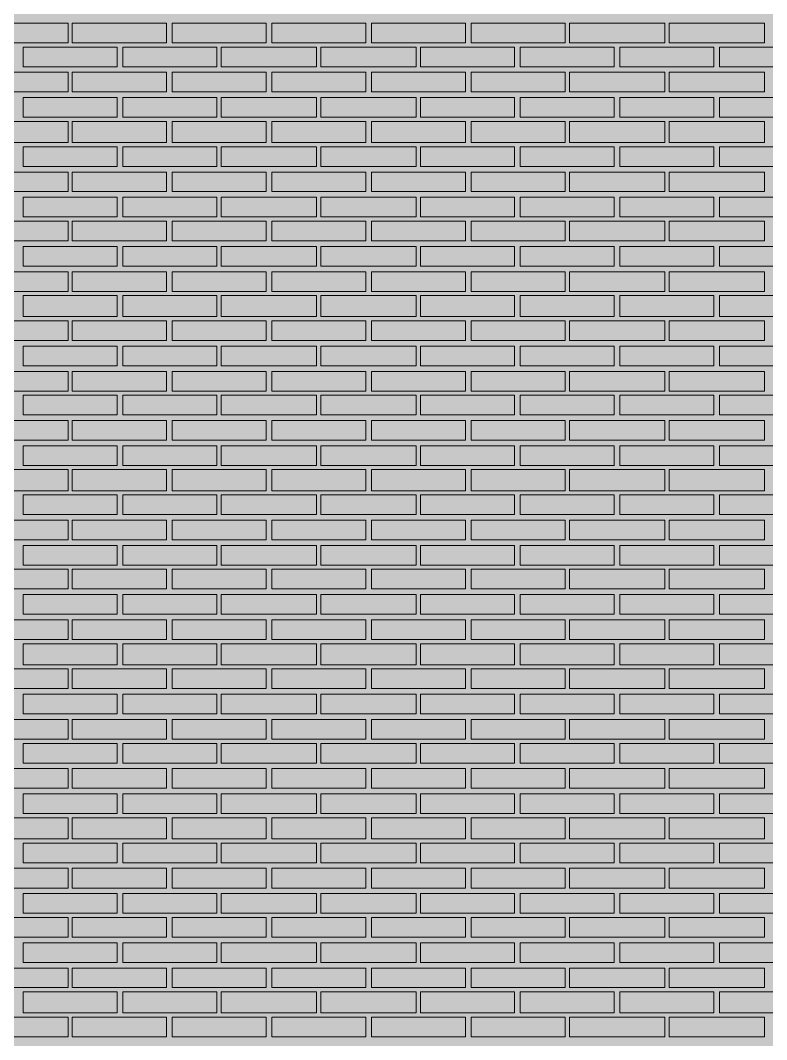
# Model space of a CAD drawing. Header units: millimetres. Extents: x -28928 to 100580, y -22867 to 36490.
# Drawn here: x 6767 to 9016, y -3338 to -267 of the extents above; entities that cross this region are included whole.
import ezdxf

# ---------------------------------------------------------------- set-up
doc = ezdxf.new("R2010")
doc.units = ezdxf.units.MM
doc.layers.add('PDF _Геометрия', color=7, linetype='Continuous', true_color=0x8f8e8d)
doc.layers.add('PDF _Сплошная заливка', color=7, linetype='Continuous', true_color=0xffffff)

msp = doc.modelspace()

# ---------------------------------------------------------------- hatches: boundary and pattern name
at = {"layer": 'PDF _Сплошная заливка', "true_color": 0xdcd6cf, "transparency": 33554559}
msp.add_hatch(color=254, dxfattribs=at).paths.add_polyline_path([(29465.3, 1544.1), (29486.4, 1544.1), (29486.4, 9028.4), (4952.2, 9028.4), (4952.2, -4713.2), (29465.3, -4713.2)])

# ---------------------------------------------------------------- linework, layer by layer
at = {"layer": 'PDF _Геометрия', "lineweight": 9}
for points in [[(6911.1, -275.1), (6911.1, -334.3), (6623.4, -334.3), (6623.4, -275.1)], [(7207.2, -275.1), (7207.2, -334.3), (6923.7, -334.3), (6923.7, -275.1)], [(7507.6, -275.1), (7507.6, -334.3), (7224.1, -334.3), (7224.1, -275.1)], [(7808, -275.1), (7808, -334.3), (7524.5, -334.3), (7524.5, -275.1)], [(8108.4, -275.1), (8108.4, -334.3), (7824.9, -334.3), (7824.9, -275.1)], [(8408.7, -275.1), (8408.7, -334.3), (8125.3, -334.3), (8125.3, -275.1)], [(8709.1, -275.1), (8709.1, -334.3), (8421.4, -334.3), (8421.4, -275.1)], [(9009.5, -275.1), (9009.5, -334.3), (8721.8, -334.3), (8721.8, -275.1)], [(7059.1, -406.3), (6915.3, -406.3), (6775.7, -406.3), (6775.7, -347), (6915.3, -347), (7059.1, -347)], [(7359.5, -406.3), (7215.7, -406.3), (7076.1, -406.3), (7076.1, -347), (7215.7, -347), (7359.5, -347)], [(7659.9, -406.3), (7516.1, -406.3), (7372.2, -406.3), (7372.2, -347), (7516.1, -347), (7659.9, -347)], [(7960.3, -406.3), (7816.4, -406.3), (7672.6, -406.3), (7672.6, -347), (7816.4, -347), (7960.3, -347)], [(8256.4, -406.3), (8116.8, -406.3), (7973, -406.3), (7973, -347), (8116.8, -347), (8256.4, -347)], [(8556.8, -406.3), (8417.2, -406.3), (8273.4, -406.3), (8273.4, -347), (8417.2, -347), (8556.8, -347)], [(8857.2, -406.3), (8713.4, -406.3), (8573.7, -406.3), (8573.7, -347), (8713.4, -347), (8857.2, -347)], [(9157.6, -406.3), (9013.7, -406.3), (8874.1, -406.3), (8874.1, -347), (9013.7, -347), (9157.6, -347)], [(6911.1, -423.2), (6911.1, -482.4), (6623.4, -482.4), (6623.4, -423.2)], [(7207.2, -423.2), (7207.2, -482.4), (6923.7, -482.4), (6923.7, -423.2)], [(7507.6, -423.2), (7507.6, -482.4), (7224.1, -482.4), (7224.1, -423.2)], [(7808, -423.2), (7808, -482.4), (7524.5, -482.4), (7524.5, -423.2)], [(8108.4, -423.2), (8108.4, -482.4), (7824.9, -482.4), (7824.9, -423.2)], [(8408.7, -423.2), (8408.7, -482.4), (8125.3, -482.4), (8125.3, -423.2)], [(8709.1, -423.2), (8709.1, -482.4), (8421.4, -482.4), (8421.4, -423.2)], [(9009.5, -423.2), (9009.5, -482.4), (8721.8, -482.4), (8721.8, -423.2)], [(7059.1, -558.6), (6915.3, -558.6), (6775.7, -558.6), (6775.7, -499.3), (6915.3, -499.3), (7059.1, -499.3)], [(7359.5, -558.6), (7215.7, -558.6), (7076.1, -558.6), (7076.1, -499.3), (7215.7, -499.3), (7359.5, -499.3)], [(7659.9, -558.6), (7516.1, -558.6), (7372.2, -558.6), (7372.2, -499.3), (7516.1, -499.3), (7659.9, -499.3)], [(7960.3, -558.6), (7816.4, -558.6), (7672.6, -558.6), (7672.6, -499.3), (7816.4, -499.3), (7960.3, -499.3)], [(8256.4, -558.6), (8116.8, -558.6), (7973, -558.6), (7973, -499.3), (8116.8, -499.3), (8256.4, -499.3)], [(8556.8, -558.6), (8417.2, -558.6), (8273.4, -558.6), (8273.4, -499.3), (8417.2, -499.3), (8556.8, -499.3)], [(8857.2, -558.6), (8713.4, -558.6), (8573.7, -558.6), (8573.7, -499.3), (8713.4, -499.3), (8857.2, -499.3)], [(9157.6, -558.6), (9013.7, -558.6), (8874.1, -558.6), (8874.1, -499.3), (9013.7, -499.3), (9157.6, -499.3)], [(6911.1, -571.3), (6911.1, -634.7), (6623.4, -634.7), (6623.4, -571.3)], [(7207.2, -571.3), (7207.2, -634.7), (6923.7, -634.7), (6923.7, -571.3)], [(7507.6, -571.3), (7507.6, -634.7), (7224.1, -634.7), (7224.1, -571.3)], [(7808, -571.3), (7808, -634.7), (7524.5, -634.7), (7524.5, -571.3)], [(8108.4, -571.3), (8108.4, -634.7), (7824.9, -634.7), (7824.9, -571.3)], [(8408.7, -571.3), (8408.7, -634.7), (8125.3, -634.7), (8125.3, -571.3)], [(8709.1, -571.3), (8709.1, -634.7), (8421.4, -634.7), (8421.4, -571.3)], [(9009.5, -571.3), (9009.5, -634.7), (8721.8, -634.7), (8721.8, -571.3)], [(7059.1, -706.6), (6915.3, -706.6), (6775.7, -706.6), (6775.7, -647.4), (6915.3, -647.4), (7059.1, -647.4)], [(7359.5, -706.6), (7215.7, -706.6), (7076.1, -706.6), (7076.1, -647.4), (7215.7, -647.4), (7359.5, -647.4)], [(7659.9, -706.6), (7516.1, -706.6), (7372.2, -706.6), (7372.2, -647.4), (7516.1, -647.4), (7659.9, -647.4)], [(7960.3, -706.6), (7816.4, -706.6), (7672.6, -706.6), (7672.6, -647.4), (7816.4, -647.4), (7960.3, -647.4)], [(8256.4, -706.6), (8116.8, -706.6), (7973, -706.6), (7973, -647.4), (8116.8, -647.4), (8256.4, -647.4)], [(8556.8, -706.6), (8417.2, -706.6), (8273.4, -706.6), (8273.4, -647.4), (8417.2, -647.4), (8556.8, -647.4)], [(8857.2, -706.6), (8713.4, -706.6), (8573.7, -706.6), (8573.7, -647.4), (8713.4, -647.4), (8857.2, -647.4)], [(9157.6, -706.6), (9013.7, -706.6), (8874.1, -706.6), (8874.1, -647.4), (9013.7, -647.4), (9157.6, -647.4)], [(6911.1, -723.6), (6911.1, -782.8), (6623.4, -782.8), (6623.4, -723.6)], [(7207.2, -723.6), (7207.2, -782.8), (6923.7, -782.8), (6923.7, -723.6)], [(7507.6, -723.6), (7507.6, -782.8), (7224.1, -782.8), (7224.1, -723.6)], [(7808, -723.6), (7808, -782.8), (7524.5, -782.8), (7524.5, -723.6)], [(8108.4, -723.6), (8108.4, -782.8), (7824.9, -782.8), (7824.9, -723.6)], [(8408.7, -723.6), (8408.7, -782.8), (8125.3, -782.8), (8125.3, -723.6)], [(8709.1, -723.6), (8709.1, -782.8), (8421.4, -782.8), (8421.4, -723.6)], [(9009.5, -723.6), (9009.5, -782.8), (8721.8, -782.8), (8721.8, -723.6)], [(7059.1, -859), (6915.3, -859), (6775.7, -859), (6775.7, -799.7), (6915.3, -799.7), (7059.1, -799.7)], [(7359.5, -859), (7215.7, -859), (7076.1, -859), (7076.1, -799.7), (7215.7, -799.7), (7359.5, -799.7)], [(7659.9, -859), (7516.1, -859), (7372.2, -859), (7372.2, -799.7), (7516.1, -799.7), (7659.9, -799.7)], [(7960.3, -859), (7816.4, -859), (7672.6, -859), (7672.6, -799.7), (7816.4, -799.7), (7960.3, -799.7)], [(8256.4, -859), (8116.8, -859), (7973, -859), (7973, -799.7), (8116.8, -799.7), (8256.4, -799.7)], [(8556.8, -859), (8417.2, -859), (8273.4, -859), (8273.4, -799.7), (8417.2, -799.7), (8556.8, -799.7)], [(8857.2, -859), (8713.4, -859), (8573.7, -859), (8573.7, -799.7), (8713.4, -799.7), (8857.2, -799.7)], [(9157.6, -859), (9013.7, -859), (8874.1, -859), (8874.1, -799.7), (9013.7, -799.7), (9157.6, -799.7)], [(6911.1, -871.6), (6911.1, -930.9), (6623.4, -930.9), (6623.4, -871.6)], [(7207.2, -871.6), (7207.2, -930.9), (6923.7, -930.9), (6923.7, -871.6)], [(7507.6, -871.6), (7507.6, -930.9), (7224.1, -930.9), (7224.1, -871.6)], [(7808, -871.6), (7808, -930.9), (7524.5, -930.9), (7524.5, -871.6)], [(8108.4, -871.6), (8108.4, -930.9), (7824.9, -930.9), (7824.9, -871.6)], [(8408.7, -871.6), (8408.7, -930.9), (8125.3, -930.9), (8125.3, -871.6)], [(8709.1, -871.6), (8709.1, -930.9), (8421.4, -930.9), (8421.4, -871.6)], [(9009.5, -871.6), (9009.5, -930.9), (8721.8, -930.9), (8721.8, -871.6)], [(7059.1, -1007), (6915.3, -1007), (6775.7, -1007), (6775.7, -947.8), (6915.3, -947.8), (7059.1, -947.8)], [(7359.5, -1007), (7215.7, -1007), (7076.1, -1007), (7076.1, -947.8), (7215.7, -947.8), (7359.5, -947.8)], [(7659.9, -1007), (7516.1, -1007), (7372.2, -1007), (7372.2, -947.8), (7516.1, -947.8), (7659.9, -947.8)], [(7960.3, -1007), (7816.4, -1007), (7672.6, -1007), (7672.6, -947.8), (7816.4, -947.8), (7960.3, -947.8)], [(8256.4, -1007), (8116.8, -1007), (7973, -1007), (7973, -947.8), (8116.8, -947.8), (8256.4, -947.8)], [(8556.8, -1007), (8417.2, -1007), (8273.4, -1007), (8273.4, -947.8), (8417.2, -947.8), (8556.8, -947.8)], [(8857.2, -1007), (8713.4, -1007), (8573.7, -1007), (8573.7, -947.8), (8713.4, -947.8), (8857.2, -947.8)], [(9157.6, -1007), (9013.7, -1007), (8874.1, -1007), (8874.1, -947.8), (9013.7, -947.8), (9157.6, -947.8)], [(6911.1, -1024), (6911.1, -1083.2), (6623.4, -1083.2), (6623.4, -1024)], [(7207.2, -1024), (7207.2, -1083.2), (6923.7, -1083.2), (6923.7, -1024)], [(7507.6, -1024), (7507.6, -1083.2), (7224.1, -1083.2), (7224.1, -1024)], [(7808, -1024), (7808, -1083.2), (7524.5, -1083.2), (7524.5, -1024)], [(8108.4, -1024), (8108.4, -1083.2), (7824.9, -1083.2), (7824.9, -1024)], [(8408.7, -1024), (8408.7, -1083.2), (8125.3, -1083.2), (8125.3, -1024)], [(8709.1, -1024), (8709.1, -1083.2), (8421.4, -1083.2), (8421.4, -1024)], [(9009.5, -1024), (9009.5, -1083.2), (8721.8, -1083.2), (8721.8, -1024)], [(7059.1, -1159.3), (6915.3, -1159.3), (6775.7, -1159.3), (6775.7, -1095.9), (6915.3, -1095.9), (7059.1, -1095.9)], [(7359.5, -1159.3), (7215.7, -1159.3), (7076.1, -1159.3), (7076.1, -1095.9), (7215.7, -1095.9), (7359.5, -1095.9)], [(7659.9, -1159.3), (7516.1, -1159.3), (7372.2, -1159.3), (7372.2, -1095.9), (7516.1, -1095.9), (7659.9, -1095.9)], [(7960.3, -1159.3), (7816.4, -1159.3), (7672.6, -1159.3), (7672.6, -1095.9), (7816.4, -1095.9), (7960.3, -1095.9)], [(8256.4, -1159.3), (8116.8, -1159.3), (7973, -1159.3), (7973, -1095.9), (8116.8, -1095.9), (8256.4, -1095.9)], [(8556.8, -1159.3), (8417.2, -1159.3), (8273.4, -1159.3), (8273.4, -1095.9), (8417.2, -1095.9), (8556.8, -1095.9)], [(8857.2, -1159.3), (8713.4, -1159.3), (8573.7, -1159.3), (8573.7, -1095.9), (8713.4, -1095.9), (8857.2, -1095.9)], [(9157.6, -1159.3), (9013.7, -1159.3), (8874.1, -1159.3), (8874.1, -1095.9), (9013.7, -1095.9), (9157.6, -1095.9)], [(6911.1, -1172), (6911.1, -1231.3), (6623.4, -1231.3), (6623.4, -1172)], [(7207.2, -1172), (7207.2, -1231.3), (6923.7, -1231.3), (6923.7, -1172)], [(7507.6, -1172), (7507.6, -1231.3), (7224.1, -1231.3), (7224.1, -1172)], [(7808, -1172), (7808, -1231.3), (7524.5, -1231.3), (7524.5, -1172)], [(8108.4, -1172), (8108.4, -1231.3), (7824.9, -1231.3), (7824.9, -1172)], [(8408.7, -1172), (8408.7, -1231.3), (8125.3, -1231.3), (8125.3, -1172)], [(8709.1, -1172), (8709.1, -1231.3), (8421.4, -1231.3), (8421.4, -1172)], [(9009.5, -1172), (9009.5, -1231.3), (8721.8, -1231.3), (8721.8, -1172)], [(7059.1, -1307.4), (6915.3, -1307.4), (6775.7, -1307.4), (6775.7, -1248.2), (6915.3, -1248.2), (7059.1, -1248.2)], [(7359.5, -1307.4), (7215.7, -1307.4), (7076.1, -1307.4), (7076.1, -1248.2), (7215.7, -1248.2), (7359.5, -1248.2)], [(7659.9, -1307.4), (7516.1, -1307.4), (7372.2, -1307.4), (7372.2, -1248.2), (7516.1, -1248.2), (7659.9, -1248.2)], [(7960.3, -1307.4), (7816.4, -1307.4), (7672.6, -1307.4), (7672.6, -1248.2), (7816.4, -1248.2), (7960.3, -1248.2)], [(8256.4, -1307.4), (8116.8, -1307.4), (7973, -1307.4), (7973, -1248.2), (8116.8, -1248.2), (8256.4, -1248.2)], [(8556.8, -1307.4), (8417.2, -1307.4), (8273.4, -1307.4), (8273.4, -1248.2), (8417.2, -1248.2), (8556.8, -1248.2)], [(8857.2, -1307.4), (8713.4, -1307.4), (8573.7, -1307.4), (8573.7, -1248.2), (8713.4, -1248.2), (8857.2, -1248.2)], [(9157.6, -1307.4), (9013.7, -1307.4), (8874.1, -1307.4), (8874.1, -1248.2), (9013.7, -1248.2), (9157.6, -1248.2)], [(6911.1, -1324.3), (6911.1, -1383.6), (6623.4, -1383.6), (6623.4, -1324.3)], [(7207.2, -1324.3), (7207.2, -1383.6), (6923.7, -1383.6), (6923.7, -1324.3)], [(7507.6, -1324.3), (7507.6, -1383.6), (7224.1, -1383.6), (7224.1, -1324.3)], [(7808, -1324.3), (7808, -1383.6), (7524.5, -1383.6), (7524.5, -1324.3)], [(8108.4, -1324.3), (8108.4, -1383.6), (7824.9, -1383.6), (7824.9, -1324.3)], [(8408.7, -1324.3), (8408.7, -1383.6), (8125.3, -1383.6), (8125.3, -1324.3)], [(8709.1, -1324.3), (8709.1, -1383.6), (8421.4, -1383.6), (8421.4, -1324.3)], [(9009.5, -1324.3), (9009.5, -1383.6), (8721.8, -1383.6), (8721.8, -1324.3)], [(7059.1, -1455.5), (6915.3, -1455.5), (6775.7, -1455.5), (6775.7, -1396.3), (6915.3, -1396.3), (7059.1, -1396.3)], [(7359.5, -1455.5), (7215.7, -1455.5), (7076.1, -1455.5), (7076.1, -1396.3), (7215.7, -1396.3), (7359.5, -1396.3)], [(7659.9, -1455.5), (7516.1, -1455.5), (7372.2, -1455.5), (7372.2, -1396.3), (7516.1, -1396.3), (7659.9, -1396.3)], [(7960.3, -1455.5), (7816.4, -1455.5), (7672.6, -1455.5), (7672.6, -1396.3), (7816.4, -1396.3), (7960.3, -1396.3)], [(8256.4, -1455.5), (8116.8, -1455.5), (7973, -1455.5), (7973, -1396.3), (8116.8, -1396.3), (8256.4, -1396.3)], [(8556.8, -1455.5), (8417.2, -1455.5), (8273.4, -1455.5), (8273.4, -1396.3), (8417.2, -1396.3), (8556.8, -1396.3)], [(8857.2, -1455.5), (8713.4, -1455.5), (8573.7, -1455.5), (8573.7, -1396.3), (8713.4, -1396.3), (8857.2, -1396.3)], [(9157.6, -1455.5), (9013.7, -1455.5), (8874.1, -1455.5), (8874.1, -1396.3), (9013.7, -1396.3), (9157.6, -1396.3)], [(6911.1, -1472.4), (6911.1, -1531.6), (6623.4, -1531.6), (6623.4, -1472.4)], [(7207.2, -1472.4), (7207.2, -1531.6), (6923.7, -1531.6), (6923.7, -1472.4)], [(7507.6, -1472.4), (7507.6, -1531.6), (7224.1, -1531.6), (7224.1, -1472.4)], [(7808, -1472.4), (7808, -1531.6), (7524.5, -1531.6), (7524.5, -1472.4)], [(8108.4, -1472.4), (8108.4, -1531.6), (7824.9, -1531.6), (7824.9, -1472.4)], [(8408.7, -1472.4), (8408.7, -1531.6), (8125.3, -1531.6), (8125.3, -1472.4)], [(8709.1, -1472.4), (8709.1, -1531.6), (8421.4, -1531.6), (8421.4, -1472.4)], [(9009.5, -1472.4), (9009.5, -1531.6), (8721.8, -1531.6), (8721.8, -1472.4)], [(7059.1, -1607.8), (6915.3, -1607.8), (6775.7, -1607.8), (6775.7, -1548.6), (6915.3, -1548.6), (7059.1, -1548.6)], [(7359.5, -1607.8), (7215.7, -1607.8), (7076.1, -1607.8), (7076.1, -1548.6), (7215.7, -1548.6), (7359.5, -1548.6)], [(7659.9, -1607.8), (7516.1, -1607.8), (7372.2, -1607.8), (7372.2, -1548.6), (7516.1, -1548.6), (7659.9, -1548.6)], [(7960.3, -1607.8), (7816.4, -1607.8), (7672.6, -1607.8), (7672.6, -1548.6), (7816.4, -1548.6), (7960.3, -1548.6)], [(8256.4, -1607.8), (8116.8, -1607.8), (7973, -1607.8), (7973, -1548.6), (8116.8, -1548.6), (8256.4, -1548.6)], [(8556.8, -1607.8), (8417.2, -1607.8), (8273.4, -1607.8), (8273.4, -1548.6), (8417.2, -1548.6), (8556.8, -1548.6)], [(8857.2, -1607.8), (8713.4, -1607.8), (8573.7, -1607.8), (8573.7, -1548.6), (8713.4, -1548.6), (8857.2, -1548.6)], [(9157.6, -1607.8), (9013.7, -1607.8), (8874.1, -1607.8), (8874.1, -1548.6), (9013.7, -1548.6), (9157.6, -1548.6)], [(6911.1, -1620.5), (6911.1, -1684), (6623.4, -1684), (6623.4, -1620.5)], [(7207.2, -1620.5), (7207.2, -1684), (6923.7, -1684), (6923.7, -1620.5)], [(7507.6, -1620.5), (7507.6, -1684), (7224.1, -1684), (7224.1, -1620.5)], [(7808, -1620.5), (7808, -1684), (7524.5, -1684), (7524.5, -1620.5)], [(8108.4, -1620.5), (8108.4, -1684), (7824.9, -1684), (7824.9, -1620.5)], [(8408.7, -1620.5), (8408.7, -1684), (8125.3, -1684), (8125.3, -1620.5)], [(8709.1, -1620.5), (8709.1, -1684), (8421.4, -1684), (8421.4, -1620.5)], [(9009.5, -1620.5), (9009.5, -1684), (8721.8, -1684), (8721.8, -1620.5)], [(7059.1, -1755.9), (6915.3, -1755.9), (6775.7, -1755.9), (6775.7, -1696.6), (6915.3, -1696.6), (7059.1, -1696.6)], [(7359.5, -1755.9), (7215.7, -1755.9), (7076.1, -1755.9), (7076.1, -1696.6), (7215.7, -1696.6), (7359.5, -1696.6)], [(7659.9, -1755.9), (7516.1, -1755.9), (7372.2, -1755.9), (7372.2, -1696.6), (7516.1, -1696.6), (7659.9, -1696.6)], [(7960.3, -1755.9), (7816.4, -1755.9), (7672.6, -1755.9), (7672.6, -1696.6), (7816.4, -1696.6), (7960.3, -1696.6)], [(8256.4, -1755.9), (8116.8, -1755.9), (7973, -1755.9), (7973, -1696.6), (8116.8, -1696.6), (8256.4, -1696.6)], [(8556.8, -1755.9), (8417.2, -1755.9), (8273.4, -1755.9), (8273.4, -1696.6), (8417.2, -1696.6), (8556.8, -1696.6)], [(8857.2, -1755.9), (8713.4, -1755.9), (8573.7, -1755.9), (8573.7, -1696.6), (8713.4, -1696.6), (8857.2, -1696.6)], [(9157.6, -1755.9), (9013.7, -1755.9), (8874.1, -1755.9), (8874.1, -1696.6), (9013.7, -1696.6), (9157.6, -1696.6)], [(6911.1, -1772.8), (6911.1, -1832), (6623.4, -1832), (6623.4, -1772.8)], [(7207.2, -1772.8), (7207.2, -1832), (6923.7, -1832), (6923.7, -1772.8)], [(7507.6, -1772.8), (7507.6, -1832), (7224.1, -1832), (7224.1, -1772.8)], [(7808, -1772.8), (7808, -1832), (7524.5, -1832), (7524.5, -1772.8)], [(8108.4, -1772.8), (8108.4, -1832), (7824.9, -1832), (7824.9, -1772.8)], [(8408.7, -1772.8), (8408.7, -1832), (8125.3, -1832), (8125.3, -1772.8)], [(8709.1, -1772.8), (8709.1, -1832), (8421.4, -1832), (8421.4, -1772.8)], [(9009.5, -1772.8), (9009.5, -1832), (8721.8, -1832), (8721.8, -1772.8)], [(7059.1, -1908.2), (6915.3, -1908.2), (6775.7, -1908.2), (6775.7, -1849), (6915.3, -1849), (7059.1, -1849)], [(7359.5, -1908.2), (7215.7, -1908.2), (7076.1, -1908.2), (7076.1, -1849), (7215.7, -1849), (7359.5, -1849)], [(7659.9, -1908.2), (7516.1, -1908.2), (7372.2, -1908.2), (7372.2, -1849), (7516.1, -1849), (7659.9, -1849)], [(7960.3, -1908.2), (7816.4, -1908.2), (7672.6, -1908.2), (7672.6, -1849), (7816.4, -1849), (7960.3, -1849)], [(8256.4, -1908.2), (8116.8, -1908.2), (7973, -1908.2), (7973, -1849), (8116.8, -1849), (8256.4, -1849)], [(8556.8, -1908.2), (8417.2, -1908.2), (8273.4, -1908.2), (8273.4, -1849), (8417.2, -1849), (8556.8, -1849)], [(8857.2, -1908.2), (8713.4, -1908.2), (8573.7, -1908.2), (8573.7, -1849), (8713.4, -1849), (8857.2, -1849)], [(9157.6, -1908.2), (9013.7, -1908.2), (8874.1, -1908.2), (8874.1, -1849), (9013.7, -1849), (9157.6, -1849)], [(6911.1, -1920.9), (6911.1, -1980.1), (6623.4, -1980.1), (6623.4, -1920.9)], [(7207.2, -1920.9), (7207.2, -1980.1), (6923.7, -1980.1), (6923.7, -1920.9)], [(7507.6, -1920.9), (7507.6, -1980.1), (7224.1, -1980.1), (7224.1, -1920.9)], [(7808, -1920.9), (7808, -1980.1), (7524.5, -1980.1), (7524.5, -1920.9)], [(8108.4, -1920.9), (8108.4, -1980.1), (7824.9, -1980.1), (7824.9, -1920.9)], [(8408.7, -1920.9), (8408.7, -1980.1), (8125.3, -1980.1), (8125.3, -1920.9)], [(8709.1, -1920.9), (8709.1, -1980.1), (8421.4, -1980.1), (8421.4, -1920.9)], [(9009.5, -1920.9), (9009.5, -1980.1), (8721.8, -1980.1), (8721.8, -1920.9)], [(7059.1, -2056.3), (6915.3, -2056.3), (6775.7, -2056.3), (6775.7, -1997), (6915.3, -1997), (7059.1, -1997)], [(7359.5, -2056.3), (7215.7, -2056.3), (7076.1, -2056.3), (7076.1, -1997), (7215.7, -1997), (7359.5, -1997)], [(7659.9, -2056.3), (7516.1, -2056.3), (7372.2, -2056.3), (7372.2, -1997), (7516.1, -1997), (7659.9, -1997)], [(7960.3, -2056.3), (7816.4, -2056.3), (7672.6, -2056.3), (7672.6, -1997), (7816.4, -1997), (7960.3, -1997)], [(8256.4, -2056.3), (8116.8, -2056.3), (7973, -2056.3), (7973, -1997), (8116.8, -1997), (8256.4, -1997)], [(8556.8, -2056.3), (8417.2, -2056.3), (8273.4, -2056.3), (8273.4, -1997), (8417.2, -1997), (8556.8, -1997)], [(8857.2, -2056.3), (8713.4, -2056.3), (8573.7, -2056.3), (8573.7, -1997), (8713.4, -1997), (8857.2, -1997)], [(9157.6, -2056.3), (9013.7, -2056.3), (8874.1, -2056.3), (8874.1, -1997), (9013.7, -1997), (9157.6, -1997)], [(6911.1, -2073.2), (6911.1, -2132.4), (6623.4, -2132.4), (6623.4, -2073.2)], [(7207.2, -2073.2), (7207.2, -2132.4), (6923.7, -2132.4), (6923.7, -2073.2)], [(7507.6, -2073.2), (7507.6, -2132.4), (7224.1, -2132.4), (7224.1, -2073.2)], [(7808, -2073.2), (7808, -2132.4), (7524.5, -2132.4), (7524.5, -2073.2)], [(8108.4, -2073.2), (8108.4, -2132.4), (7824.9, -2132.4), (7824.9, -2073.2)], [(8408.7, -2073.2), (8408.7, -2132.4), (8125.3, -2132.4), (8125.3, -2073.2)], [(8709.1, -2073.2), (8709.1, -2132.4), (8421.4, -2132.4), (8421.4, -2073.2)], [(9009.5, -2073.2), (9009.5, -2132.4), (8721.8, -2132.4), (8721.8, -2073.2)], [(7059.1, -2208.6), (6915.3, -2208.6), (6775.7, -2208.6), (6775.7, -2145.1), (6915.3, -2145.1), (7059.1, -2145.1)], [(7359.5, -2208.6), (7215.7, -2208.6), (7076.1, -2208.6), (7076.1, -2145.1), (7215.7, -2145.1), (7359.5, -2145.1)], [(7659.9, -2208.6), (7516.1, -2208.6), (7372.2, -2208.6), (7372.2, -2145.1), (7516.1, -2145.1), (7659.9, -2145.1)], [(7960.3, -2208.6), (7816.4, -2208.6), (7672.6, -2208.6), (7672.6, -2145.1), (7816.4, -2145.1), (7960.3, -2145.1)], [(8256.4, -2208.6), (8116.8, -2208.6), (7973, -2208.6), (7973, -2145.1), (8116.8, -2145.1), (8256.4, -2145.1)], [(8556.8, -2208.6), (8417.2, -2208.6), (8273.4, -2208.6), (8273.4, -2145.1), (8417.2, -2145.1), (8556.8, -2145.1)], [(8857.2, -2208.6), (8713.4, -2208.6), (8573.7, -2208.6), (8573.7, -2145.1), (8713.4, -2145.1), (8857.2, -2145.1)], [(9157.6, -2208.6), (9013.7, -2208.6), (8874.1, -2208.6), (8874.1, -2145.1), (9013.7, -2145.1), (9157.6, -2145.1)], [(6911.1, -2221.3), (6911.1, -2280.5), (6623.4, -2280.5), (6623.4, -2221.3)], [(7207.2, -2221.3), (7207.2, -2280.5), (6923.7, -2280.5), (6923.7, -2221.3)], [(7507.6, -2221.3), (7507.6, -2280.5), (7224.1, -2280.5), (7224.1, -2221.3)], [(7808, -2221.3), (7808, -2280.5), (7524.5, -2280.5), (7524.5, -2221.3)], [(8108.4, -2221.3), (8108.4, -2280.5), (7824.9, -2280.5), (7824.9, -2221.3)], [(8408.7, -2221.3), (8408.7, -2280.5), (8125.3, -2280.5), (8125.3, -2221.3)], [(8709.1, -2221.3), (8709.1, -2280.5), (8421.4, -2280.5), (8421.4, -2221.3)], [(9009.5, -2221.3), (9009.5, -2280.5), (8721.8, -2280.5), (8721.8, -2221.3)], [(7059.1, -2356.6), (6915.3, -2356.6), (6775.7, -2356.6), (6775.7, -2297.4), (6915.3, -2297.4), (7059.1, -2297.4)], [(7359.5, -2356.6), (7215.7, -2356.6), (7076.1, -2356.6), (7076.1, -2297.4), (7215.7, -2297.4), (7359.5, -2297.4)], [(7659.9, -2356.6), (7516.1, -2356.6), (7372.2, -2356.6), (7372.2, -2297.4), (7516.1, -2297.4), (7659.9, -2297.4)], [(7960.3, -2356.6), (7816.4, -2356.6), (7672.6, -2356.6), (7672.6, -2297.4), (7816.4, -2297.4), (7960.3, -2297.4)], [(8256.4, -2356.6), (8116.8, -2356.6), (7973, -2356.6), (7973, -2297.4), (8116.8, -2297.4), (8256.4, -2297.4)], [(8556.8, -2356.6), (8417.2, -2356.6), (8273.4, -2356.6), (8273.4, -2297.4), (8417.2, -2297.4), (8556.8, -2297.4)], [(8857.2, -2356.6), (8713.4, -2356.6), (8573.7, -2356.6), (8573.7, -2297.4), (8713.4, -2297.4), (8857.2, -2297.4)], [(9157.6, -2356.6), (9013.7, -2356.6), (8874.1, -2356.6), (8874.1, -2297.4), (9013.7, -2297.4), (9157.6, -2297.4)], [(6911.1, -2373.6), (6911.1, -2432.8), (6623.4, -2432.8), (6623.4, -2373.6)], [(7207.2, -2373.6), (7207.2, -2432.8), (6923.7, -2432.8), (6923.7, -2373.6)], [(7507.6, -2373.6), (7507.6, -2432.8), (7224.1, -2432.8), (7224.1, -2373.6)], [(7808, -2373.6), (7808, -2432.8), (7524.5, -2432.8), (7524.5, -2373.6)], [(8108.4, -2373.6), (8108.4, -2432.8), (7824.9, -2432.8), (7824.9, -2373.6)], [(8408.7, -2373.6), (8408.7, -2432.8), (8125.3, -2432.8), (8125.3, -2373.6)], [(8709.1, -2373.6), (8709.1, -2432.8), (8421.4, -2432.8), (8421.4, -2373.6)], [(9009.5, -2373.6), (9009.5, -2432.8), (8721.8, -2432.8), (8721.8, -2373.6)], [(7059.1, -2504.7), (6915.3, -2504.7), (6775.7, -2504.7), (6775.7, -2445.5), (6915.3, -2445.5), (7059.1, -2445.5)], [(7359.5, -2504.7), (7215.7, -2504.7), (7076.1, -2504.7), (7076.1, -2445.5), (7215.7, -2445.5), (7359.5, -2445.5)], [(7659.9, -2504.7), (7516.1, -2504.7), (7372.2, -2504.7), (7372.2, -2445.5), (7516.1, -2445.5), (7659.9, -2445.5)], [(7960.3, -2504.7), (7816.4, -2504.7), (7672.6, -2504.7), (7672.6, -2445.5), (7816.4, -2445.5), (7960.3, -2445.5)], [(8256.4, -2504.7), (8116.8, -2504.7), (7973, -2504.7), (7973, -2445.5), (8116.8, -2445.5), (8256.4, -2445.5)], [(8556.8, -2504.7), (8417.2, -2504.7), (8273.4, -2504.7), (8273.4, -2445.5), (8417.2, -2445.5), (8556.8, -2445.5)], [(8857.2, -2504.7), (8713.4, -2504.7), (8573.7, -2504.7), (8573.7, -2445.5), (8713.4, -2445.5), (8857.2, -2445.5)], [(9157.6, -2504.7), (9013.7, -2504.7), (8874.1, -2504.7), (8874.1, -2445.5), (9013.7, -2445.5), (9157.6, -2445.5)], [(6911.1, -2521.6), (6911.1, -2580.9), (6623.4, -2580.9), (6623.4, -2521.6)], [(7207.2, -2521.6), (7207.2, -2580.9), (6923.7, -2580.9), (6923.7, -2521.6)], [(7507.6, -2521.6), (7507.6, -2580.9), (7224.1, -2580.9), (7224.1, -2521.6)], [(7808, -2521.6), (7808, -2580.9), (7524.5, -2580.9), (7524.5, -2521.6)], [(8108.4, -2521.6), (8108.4, -2580.9), (7824.9, -2580.9), (7824.9, -2521.6)], [(8408.7, -2521.6), (8408.7, -2580.9), (8125.3, -2580.9), (8125.3, -2521.6)], [(8709.1, -2521.6), (8709.1, -2580.9), (8421.4, -2580.9), (8421.4, -2521.6)], [(9009.5, -2521.6), (9009.5, -2580.9), (8721.8, -2580.9), (8721.8, -2521.6)], [(7059.1, -2657), (6915.3, -2657), (6775.7, -2657), (6775.7, -2597.8), (6915.3, -2597.8), (7059.1, -2597.8)], [(7359.5, -2657), (7215.7, -2657), (7076.1, -2657), (7076.1, -2597.8), (7215.7, -2597.8), (7359.5, -2597.8)], [(7659.9, -2657), (7516.1, -2657), (7372.2, -2657), (7372.2, -2597.8), (7516.1, -2597.8), (7659.9, -2597.8)], [(7960.3, -2657), (7816.4, -2657), (7672.6, -2657), (7672.6, -2597.8), (7816.4, -2597.8), (7960.3, -2597.8)], [(8256.4, -2657), (8116.8, -2657), (7973, -2657), (7973, -2597.8), (8116.8, -2597.8), (8256.4, -2597.8)], [(8556.8, -2657), (8417.2, -2657), (8273.4, -2657), (8273.4, -2597.8), (8417.2, -2597.8), (8556.8, -2597.8)], [(8857.2, -2657), (8713.4, -2657), (8573.7, -2657), (8573.7, -2597.8), (8713.4, -2597.8), (8857.2, -2597.8)], [(9157.6, -2657), (9013.7, -2657), (8874.1, -2657), (8874.1, -2597.8), (9013.7, -2597.8), (9157.6, -2597.8)], [(6911.1, -2669.7), (6911.1, -2733.2), (6623.4, -2733.2), (6623.4, -2669.7)], [(7207.2, -2669.7), (7207.2, -2733.2), (6923.7, -2733.2), (6923.7, -2669.7)], [(7507.6, -2669.7), (7507.6, -2733.2), (7224.1, -2733.2), (7224.1, -2669.7)], [(7808, -2669.7), (7808, -2733.2), (7524.5, -2733.2), (7524.5, -2669.7)], [(8108.4, -2669.7), (8108.4, -2733.2), (7824.9, -2733.2), (7824.9, -2669.7)], [(8408.7, -2669.7), (8408.7, -2733.2), (8125.3, -2733.2), (8125.3, -2669.7)], [(8709.1, -2669.7), (8709.1, -2733.2), (8421.4, -2733.2), (8421.4, -2669.7)], [(9009.5, -2669.7), (9009.5, -2733.2), (8721.8, -2733.2), (8721.8, -2669.7)], [(7059.1, -2805.1), (6915.3, -2805.1), (6775.7, -2805.1), (6775.7, -2745.9), (6915.3, -2745.9), (7059.1, -2745.9)], [(7359.5, -2805.1), (7215.7, -2805.1), (7076.1, -2805.1), (7076.1, -2745.9), (7215.7, -2745.9), (7359.5, -2745.9)], [(7659.9, -2805.1), (7516.1, -2805.1), (7372.2, -2805.1), (7372.2, -2745.9), (7516.1, -2745.9), (7659.9, -2745.9)], [(7960.3, -2805.1), (7816.4, -2805.1), (7672.6, -2805.1), (7672.6, -2745.9), (7816.4, -2745.9), (7960.3, -2745.9)], [(8256.4, -2805.1), (8116.8, -2805.1), (7973, -2805.1), (7973, -2745.9), (8116.8, -2745.9), (8256.4, -2745.9)], [(8556.8, -2805.1), (8417.2, -2805.1), (8273.4, -2805.1), (8273.4, -2745.9), (8417.2, -2745.9), (8556.8, -2745.9)], [(8857.2, -2805.1), (8713.4, -2805.1), (8573.7, -2805.1), (8573.7, -2745.9), (8713.4, -2745.9), (8857.2, -2745.9)], [(9157.6, -2805.1), (9013.7, -2805.1), (8874.1, -2805.1), (8874.1, -2745.9), (9013.7, -2745.9), (9157.6, -2745.9)], [(6911.1, -2822), (6911.1, -2881.3), (6623.4, -2881.3), (6623.4, -2822)], [(7207.2, -2822), (7207.2, -2881.3), (6923.7, -2881.3), (6923.7, -2822)], [(7507.6, -2822), (7507.6, -2881.3), (7224.1, -2881.3), (7224.1, -2822)], [(7808, -2822), (7808, -2881.3), (7524.5, -2881.3), (7524.5, -2822)], [(8108.4, -2822), (8108.4, -2881.3), (7824.9, -2881.3), (7824.9, -2822)], [(8408.7, -2822), (8408.7, -2881.3), (8125.3, -2881.3), (8125.3, -2822)], [(8709.1, -2822), (8709.1, -2881.3), (8421.4, -2881.3), (8421.4, -2822)], [(9009.5, -2822), (9009.5, -2881.3), (8721.8, -2881.3), (8721.8, -2822)], [(7059.1, -2957.4), (6915.3, -2957.4), (6775.7, -2957.4), (6775.7, -2898.2), (6915.3, -2898.2), (7059.1, -2898.2)], [(7359.5, -2957.4), (7215.7, -2957.4), (7076.1, -2957.4), (7076.1, -2898.2), (7215.7, -2898.2), (7359.5, -2898.2)], [(7659.9, -2957.4), (7516.1, -2957.4), (7372.2, -2957.4), (7372.2, -2898.2), (7516.1, -2898.2), (7659.9, -2898.2)], [(7960.3, -2957.4), (7816.4, -2957.4), (7672.6, -2957.4), (7672.6, -2898.2), (7816.4, -2898.2), (7960.3, -2898.2)], [(8256.4, -2957.4), (8116.8, -2957.4), (7973, -2957.4), (7973, -2898.2), (8116.8, -2898.2), (8256.4, -2898.2)], [(8556.8, -2957.4), (8417.2, -2957.4), (8273.4, -2957.4), (8273.4, -2898.2), (8417.2, -2898.2), (8556.8, -2898.2)], [(8857.2, -2957.4), (8713.4, -2957.4), (8573.7, -2957.4), (8573.7, -2898.2), (8713.4, -2898.2), (8857.2, -2898.2)], [(9157.6, -2957.4), (9013.7, -2957.4), (8874.1, -2957.4), (8874.1, -2898.2), (9013.7, -2898.2), (9157.6, -2898.2)], [(6911.1, -2970.1), (6911.1, -3029.3), (6623.4, -3029.3), (6623.4, -2970.1)], [(7207.2, -2970.1), (7207.2, -3029.3), (6923.7, -3029.3), (6923.7, -2970.1)], [(7507.6, -2970.1), (7507.6, -3029.3), (7224.1, -3029.3), (7224.1, -2970.1)], [(7808, -2970.1), (7808, -3029.3), (7524.5, -3029.3), (7524.5, -2970.1)], [(8108.4, -2970.1), (8108.4, -3029.3), (7824.9, -3029.3), (7824.9, -2970.1)], [(8408.7, -2970.1), (8408.7, -3029.3), (8125.3, -3029.3), (8125.3, -2970.1)], [(8709.1, -2970.1), (8709.1, -3029.3), (8421.4, -3029.3), (8421.4, -2970.1)], [(9009.5, -2970.1), (9009.5, -3029.3), (8721.8, -3029.3), (8721.8, -2970.1)], [(7059.1, -3105.5), (6915.3, -3105.5), (6775.7, -3105.5), (6775.7, -3046.3), (6915.3, -3046.3), (7059.1, -3046.3)], [(7359.5, -3105.5), (7215.7, -3105.5), (7076.1, -3105.5), (7076.1, -3046.3), (7215.7, -3046.3), (7359.5, -3046.3)], [(7659.9, -3105.5), (7516.1, -3105.5), (7372.2, -3105.5), (7372.2, -3046.3), (7516.1, -3046.3), (7659.9, -3046.3)], [(7960.3, -3105.5), (7816.4, -3105.5), (7672.6, -3105.5), (7672.6, -3046.3), (7816.4, -3046.3), (7960.3, -3046.3)], [(8256.4, -3105.5), (8116.8, -3105.5), (7973, -3105.5), (7973, -3046.3), (8116.8, -3046.3), (8256.4, -3046.3)], [(8556.8, -3105.5), (8417.2, -3105.5), (8273.4, -3105.5), (8273.4, -3046.3), (8417.2, -3046.3), (8556.8, -3046.3)], [(8857.2, -3105.5), (8713.4, -3105.5), (8573.7, -3105.5), (8573.7, -3046.3), (8713.4, -3046.3), (8857.2, -3046.3)], [(9157.6, -3105.5), (9013.7, -3105.5), (8874.1, -3105.5), (8874.1, -3046.3), (9013.7, -3046.3), (9157.6, -3046.3)], [(6911.1, -3122.4), (6911.1, -3181.6), (6623.4, -3181.6), (6623.4, -3122.4)], [(7207.2, -3122.4), (7207.2, -3181.6), (6923.7, -3181.6), (6923.7, -3122.4)], [(7507.6, -3122.4), (7507.6, -3181.6), (7224.1, -3181.6), (7224.1, -3122.4)], [(7808, -3122.4), (7808, -3181.6), (7524.5, -3181.6), (7524.5, -3122.4)], [(8108.4, -3122.4), (8108.4, -3181.6), (7824.9, -3181.6), (7824.9, -3122.4)], [(8408.7, -3122.4), (8408.7, -3181.6), (8125.3, -3181.6), (8125.3, -3122.4)], [(8709.1, -3122.4), (8709.1, -3181.6), (8421.4, -3181.6), (8421.4, -3122.4)], [(9009.5, -3122.4), (9009.5, -3181.6), (8721.8, -3181.6), (8721.8, -3122.4)], [(7059.1, -3257.8), (6915.3, -3257.8), (6775.7, -3257.8), (6775.7, -3194.3), (6915.3, -3194.3), (7059.1, -3194.3)], [(7359.5, -3257.8), (7215.7, -3257.8), (7076.1, -3257.8), (7076.1, -3194.3), (7215.7, -3194.3), (7359.5, -3194.3)], [(7659.9, -3257.8), (7516.1, -3257.8), (7372.2, -3257.8), (7372.2, -3194.3), (7516.1, -3194.3), (7659.9, -3194.3)], [(7960.3, -3257.8), (7816.4, -3257.8), (7672.6, -3257.8), (7672.6, -3194.3), (7816.4, -3194.3), (7960.3, -3194.3)], [(8256.4, -3257.8), (8116.8, -3257.8), (7973, -3257.8), (7973, -3194.3), (8116.8, -3194.3), (8256.4, -3194.3)], [(8556.8, -3257.8), (8417.2, -3257.8), (8273.4, -3257.8), (8273.4, -3194.3), (8417.2, -3194.3), (8556.8, -3194.3)], [(8857.2, -3257.8), (8713.4, -3257.8), (8573.7, -3257.8), (8573.7, -3194.3), (8713.4, -3194.3), (8857.2, -3194.3)], [(9157.6, -3257.8), (9013.7, -3257.8), (8874.1, -3257.8), (8874.1, -3194.3), (9013.7, -3194.3), (9157.6, -3194.3)], [(6911.1, -3270.5), (6911.1, -3329.7), (6623.4, -3329.7), (6623.4, -3270.5)], [(7207.2, -3270.5), (7207.2, -3329.7), (6923.7, -3329.7), (6923.7, -3270.5)], [(7507.6, -3270.5), (7507.6, -3329.7), (7224.1, -3329.7), (7224.1, -3270.5)], [(7808, -3270.5), (7808, -3329.7), (7524.5, -3329.7), (7524.5, -3270.5)], [(8108.4, -3270.5), (8108.4, -3329.7), (7824.9, -3329.7), (7824.9, -3270.5)], [(8408.7, -3270.5), (8408.7, -3329.7), (8125.3, -3329.7), (8125.3, -3270.5)], [(8709.1, -3270.5), (8709.1, -3329.7), (8421.4, -3329.7), (8421.4, -3270.5)], [(9009.5, -3270.5), (9009.5, -3329.7), (8721.8, -3329.7), (8721.8, -3270.5)]]:
    msp.add_lwpolyline(points, close=True, dxfattribs=at)

doc.saveas('drawing.dxf')
